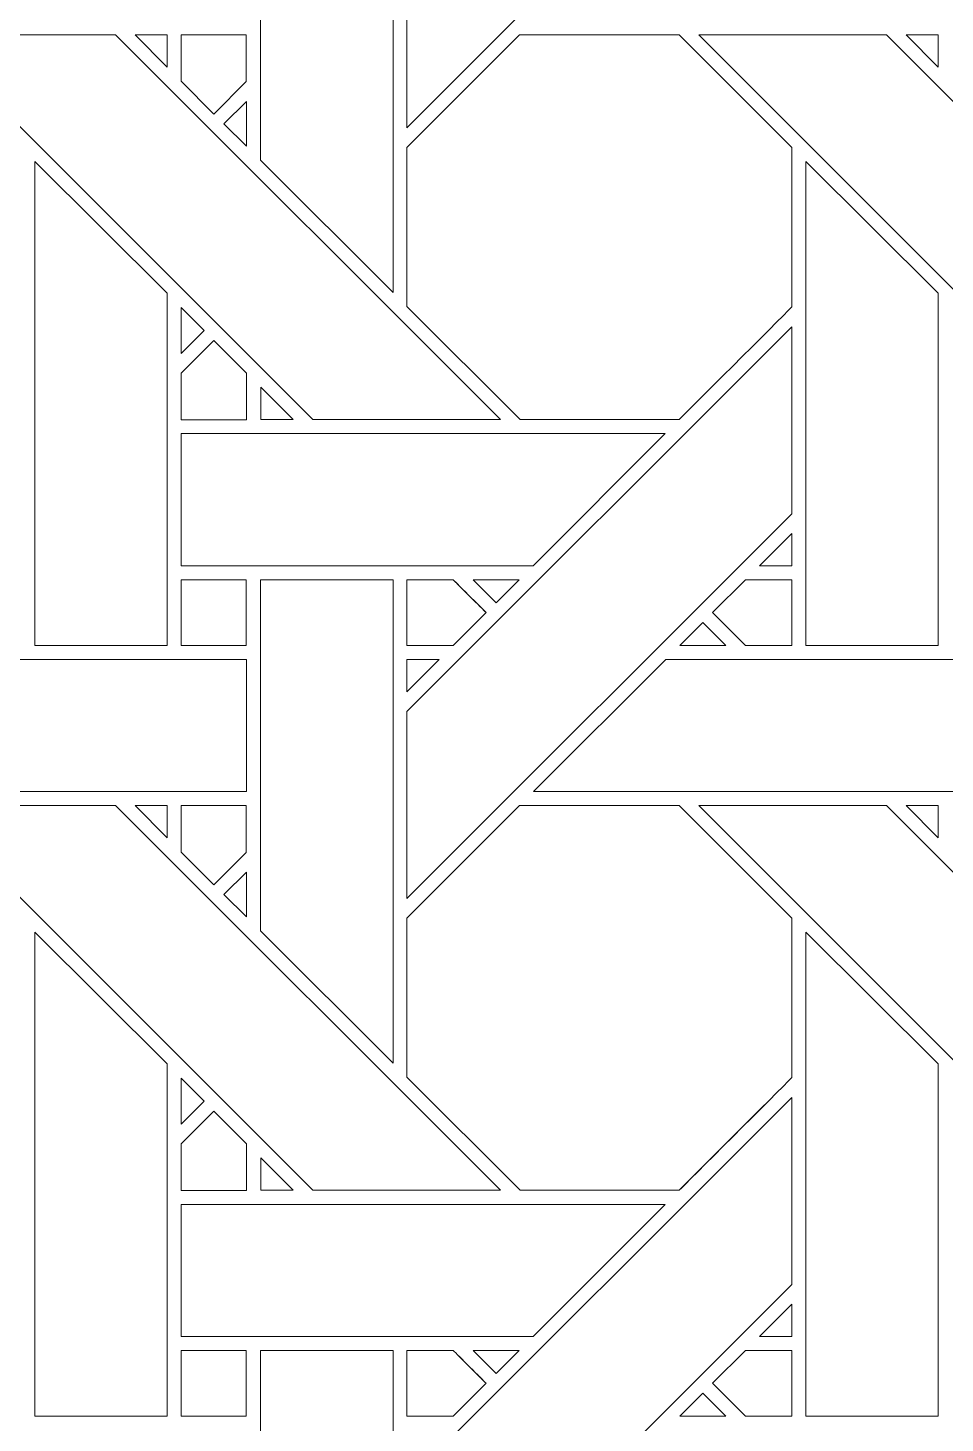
# Model space of a CAD drawing. Header units: inches. Extents: x 3.4 to 21.4, y 0.1 to 18.1.
# Drawn here: x 5.513 to 6.642, y 8.097 to 9.815 of the extents above; entities that cross this region are included whole.
import ezdxf

# ---------------------------------------------------------------- set-up
doc = ezdxf.new("R2010")
doc.units = ezdxf.units.IN
doc.header["$MEASUREMENT"] = 0
doc.layers.add('Design', color=7, linetype='Continuous', lineweight=0)

msp = doc.modelspace()

# ---------------------------------------------------------------- linework, layer by layer
at = {"layer": 'Design'}
for points, knots in [([(12.3829, 18.0948), (7.4123, 18.0948), (3.3829, 14.0653), (3.3829, 9.0948), (3.3829, 4.1242), (7.4123, 0.0948), (12.3829, 0.0948), (17.3534, 0.0948), (21.3829, 4.1242), (21.3829, 9.0948), (21.3829, 14.0653), (17.3534, 18.0948), (12.3829, 18.0948)], [0, 0, 0, 0, 1, 1, 1, 2, 2, 2, 3, 3, 3, 4, 4, 4, 4]), ([(12.3829, 17.2202), (7.8953, 17.2202), (4.2574, 13.5823), (4.2574, 9.0948), (4.2574, 4.6072), (7.8953, 0.9693), (12.3829, 0.9693), (16.8704, 0.9693), (20.5083, 4.6072), (20.5083, 9.0948), (20.5083, 13.5823), (16.8704, 17.2202), (12.3829, 17.2202)], [0, 0, 0, 0, 1, 1, 1, 2, 2, 2, 3, 3, 3, 4, 4, 4, 4]), ([(6.453, 10.1654), (6.453, 10.1654), (5.9793, 9.6917), (5.9793, 9.6917), (5.9793, 9.6917), (5.9793, 9.9218), (5.9793, 9.9218), (5.9793, 9.9218), (6.453, 10.3954), (6.453, 10.3954), (6.453, 10.3954), (6.453, 10.1654), (6.453, 10.1654)], [0, 0, 0, 0, 1, 1, 1, 2, 2, 2, 3, 3, 3, 4, 4, 4, 4]), ([(5.9622, 10.0839), (5.9622, 10.0839), (5.9622, 9.4888), (5.9622, 9.4888), (5.9622, 9.4888), (5.7992, 9.6517), (5.7992, 9.6517), (5.7992, 9.6517), (5.7992, 10.0839), (5.7992, 10.0839), (5.7992, 10.0839), (5.9622, 10.0839), (5.9622, 10.0839)], [0, 0, 0, 0, 1, 1, 1, 2, 2, 2, 3, 3, 3, 4, 4, 4, 4]), ([(5.6207, 9.8061), (5.6207, 9.8061), (6.0943, 9.3324), (6.0943, 9.3324), (6.0943, 9.3324), (5.8633, 9.3324), (5.8633, 9.3324), (5.8633, 9.3324), (5.3897, 9.8061), (5.3897, 9.8061), (5.3897, 9.8061), (5.6207, 9.8061), (5.6207, 9.8061)], [0, 0, 0, 0, 1, 1, 1, 2, 2, 2, 3, 3, 3, 4, 4, 4, 4]), ([(5.6842, 9.8061), (5.6842, 9.8061), (5.6842, 9.7662), (5.6842, 9.7662), (5.6842, 9.7662), (5.6448, 9.8061), (5.6448, 9.8061), (5.6448, 9.8061), (5.6842, 9.8061), (5.6842, 9.8061)], [0, 0, 0, 0, 1, 1, 1, 2, 2, 2, 3, 3, 3, 3]), ([(5.7816, 9.8061), (5.7816, 9.8061), (5.7816, 9.7485), (5.7816, 9.7485), (5.7816, 9.7485), (5.7416, 9.7085), (5.7416, 9.7085), (5.7416, 9.7085), (5.7014, 9.7489), (5.7014, 9.7489), (5.7014, 9.7489), (5.7014, 9.8061), (5.7014, 9.8061), (5.7014, 9.8061), (5.7816, 9.8061), (5.7816, 9.8061)], [0, 0, 0, 0, 1, 1, 1, 2, 2, 2, 3, 3, 3, 4, 4, 4, 5, 5, 5, 5]), ([(5.7418, 9.7085), (5.7418, 9.7085), (5.7014, 9.7489), (5.7014, 9.7489), (5.7014, 9.7489), (5.7014, 9.8061), (5.7014, 9.8061), (5.7014, 9.8061), (5.7816, 9.8061), (5.7816, 9.8061), (5.7816, 9.8061), (5.7816, 9.7485), (5.7816, 9.7485), (5.7816, 9.7485), (5.7418, 9.7085), (5.7418, 9.7085)], [0, 0, 0, 0, 1, 1, 1, 2, 2, 2, 3, 3, 3, 4, 4, 4, 5, 5, 5, 5]), ([(6.1179, 9.8061), (6.1179, 9.8061), (6.3142, 9.8061), (6.3142, 9.8061), (6.3142, 9.8061), (6.4529, 9.6673), (6.4529, 9.6673), (6.4529, 9.6673), (6.4529, 9.4711), (6.4529, 9.4711), (6.4351, 9.4532), (6.3232, 9.3414), (6.3142, 9.3324), (6.3142, 9.3324), (6.1185, 9.3324), (6.1185, 9.3324), (6.1185, 9.3324), (5.9792, 9.4717), (5.9792, 9.4717), (5.9792, 9.4717), (5.9792, 9.6673), (5.9792, 9.6673), (5.9792, 9.6673), (6.1179, 9.8061), (6.1179, 9.8061)], [0, 0, 0, 0, 1, 1, 1, 2, 2, 2, 3, 3, 3, 4, 4, 4, 5, 5, 5, 6, 6, 6, 7, 7, 7, 8, 8, 8, 8]), ([(6.1179, 9.8061), (6.1179, 9.8061), (6.3142, 9.8061), (6.3142, 9.8061), (6.3142, 9.8061), (6.4529, 9.6673), (6.4529, 9.6673), (6.4529, 9.6673), (6.4529, 9.4711), (6.4529, 9.4711), (6.4351, 9.4532), (6.3232, 9.3414), (6.3142, 9.3324), (6.3142, 9.3324), (6.1185, 9.3324), (6.1185, 9.3324), (6.1185, 9.3324), (5.9792, 9.4717), (5.9792, 9.4717), (5.9792, 9.4717), (5.9792, 9.6673), (5.9792, 9.6673), (5.9792, 9.6673), (6.1179, 9.8061), (6.1179, 9.8061)], [0, 0, 0, 0, 1, 1, 1, 2, 2, 2, 3, 3, 3, 4, 4, 4, 5, 5, 5, 6, 6, 6, 7, 7, 7, 8, 8, 8, 8]), ([(6.5694, 9.8061), (6.5694, 9.8061), (7.043, 9.3324), (7.043, 9.3324), (7.043, 9.3324), (6.812, 9.3324), (6.812, 9.3324), (6.812, 9.3324), (6.3385, 9.8061), (6.3385, 9.8061), (6.3385, 9.8061), (6.5694, 9.8061), (6.5694, 9.8061)], [0, 0, 0, 0, 1, 1, 1, 2, 2, 2, 3, 3, 3, 4, 4, 4, 4]), ([(6.633, 9.8061), (6.633, 9.8061), (6.633, 9.7662), (6.633, 9.7662), (6.633, 9.7662), (6.5935, 9.8061), (6.5935, 9.8061), (6.5935, 9.8061), (6.633, 9.8061), (6.633, 9.8061)], [0, 0, 0, 0, 1, 1, 1, 2, 2, 2, 3, 3, 3, 3]), ([(5.7817, 9.7242), (5.7817, 9.7242), (5.7817, 9.6691), (5.7817, 9.6691), (5.7817, 9.6691), (5.7539, 9.6964), (5.7539, 9.6964), (5.7539, 9.6964), (5.7817, 9.7242), (5.7817, 9.7242)], [0, 0, 0, 0, 1, 1, 1, 2, 2, 2, 3, 3, 3, 3]), ([(5.6841, 9.4881), (5.6841, 9.4881), (5.6841, 9.0544), (5.6841, 9.0544), (5.6841, 9.0544), (5.5214, 9.0544), (5.5214, 9.0544), (5.5214, 9.0544), (5.5214, 9.6502), (5.5214, 9.6502), (5.5214, 9.6502), (5.6841, 9.4881), (5.6841, 9.4881)], [0, 0, 0, 0, 1, 1, 1, 2, 2, 2, 3, 3, 3, 4, 4, 4, 4]), ([(6.6329, 9.4881), (6.6329, 9.4881), (6.6329, 9.0544), (6.6329, 9.0544), (6.6329, 9.0544), (6.4701, 9.0544), (6.4701, 9.0544), (6.4701, 9.0544), (6.4701, 9.6502), (6.4701, 9.6502), (6.4701, 9.6502), (6.6329, 9.4881), (6.6329, 9.4881)], [0, 0, 0, 0, 1, 1, 1, 2, 2, 2, 3, 3, 3, 4, 4, 4, 4]), ([(5.7015, 9.4138), (5.7015, 9.4138), (5.7015, 9.4706), (5.7015, 9.4706), (5.7015, 9.4706), (5.7296, 9.442), (5.7296, 9.442), (5.7296, 9.442), (5.7015, 9.4138), (5.7015, 9.4138)], [0, 0, 0, 0, 1, 1, 1, 2, 2, 2, 3, 3, 3, 3]), ([(5.9793, 8.9731), (5.9793, 8.9731), (6.453, 9.4467), (6.453, 9.4467), (6.453, 9.4467), (6.453, 9.2166), (6.453, 9.2166), (6.453, 9.2166), (5.9793, 8.743), (5.9793, 8.743), (5.9793, 8.743), (5.9793, 8.9731), (5.9793, 8.9731)], [0, 0, 0, 0, 1, 1, 1, 2, 2, 2, 3, 3, 3, 4, 4, 4, 4]), ([(5.7014, 9.3322), (5.7014, 9.3322), (5.7014, 9.3895), (5.7014, 9.3895), (5.7014, 9.3895), (5.7416, 9.4298), (5.7416, 9.4298), (5.7416, 9.4298), (5.782, 9.3895), (5.782, 9.3895), (5.782, 9.3895), (5.782, 9.3322), (5.782, 9.3322), (5.782, 9.3322), (5.7014, 9.3322), (5.7014, 9.3322)], [0, 0, 0, 0, 1, 1, 1, 2, 2, 2, 3, 3, 3, 4, 4, 4, 5, 5, 5, 5]), ([(5.7418, 9.4298), (5.7418, 9.4298), (5.782, 9.3895), (5.782, 9.3895), (5.782, 9.3895), (5.782, 9.3322), (5.782, 9.3322), (5.782, 9.3322), (5.7014, 9.3322), (5.7014, 9.3322), (5.7014, 9.3322), (5.7014, 9.3895), (5.7014, 9.3895), (5.7014, 9.3895), (5.7418, 9.4298), (5.7418, 9.4298)], [0, 0, 0, 0, 1, 1, 1, 2, 2, 2, 3, 3, 3, 4, 4, 4, 5, 5, 5, 5]), ([(5.7994, 9.3324), (5.7994, 9.3324), (5.7994, 9.3722), (5.7994, 9.3722), (5.7994, 9.3722), (5.8391, 9.3324), (5.8391, 9.3324), (5.8391, 9.3324), (5.7994, 9.3324), (5.7994, 9.3324)], [0, 0, 0, 0, 1, 1, 1, 2, 2, 2, 3, 3, 3, 3]), ([(5.7015, 9.1525), (5.7015, 9.1525), (5.7015, 9.3152), (5.7015, 9.3152), (5.7015, 9.3152), (6.2972, 9.3152), (6.2972, 9.3152), (6.2972, 9.3152), (6.1344, 9.1525), (6.1344, 9.1525), (6.1344, 9.1525), (5.7015, 9.1525), (5.7015, 9.1525)], [0, 0, 0, 0, 1, 1, 1, 2, 2, 2, 3, 3, 3, 4, 4, 4, 4]), ([(6.4132, 9.1525), (6.4132, 9.1525), (6.453, 9.1923), (6.453, 9.1923), (6.453, 9.1923), (6.453, 9.1525), (6.453, 9.1525), (6.453, 9.1525), (6.4132, 9.1525), (6.4132, 9.1525)], [0, 0, 0, 0, 1, 1, 1, 2, 2, 2, 3, 3, 3, 3]), ([(5.7014, 9.0544), (5.7014, 9.0544), (5.7014, 9.1352), (5.7014, 9.1352), (5.7014, 9.1352), (5.7816, 9.1352), (5.7816, 9.1352), (5.7816, 9.1352), (5.7816, 9.0544), (5.7816, 9.0544), (5.7816, 9.0544), (5.7014, 9.0544), (5.7014, 9.0544)], [0, 0, 0, 0, 1, 1, 1, 2, 2, 2, 3, 3, 3, 4, 4, 4, 4]), ([(5.7014, 9.1352), (5.7014, 9.1352), (5.7816, 9.1352), (5.7816, 9.1352), (5.7816, 9.1352), (5.7816, 9.0544), (5.7816, 9.0544), (5.7816, 9.0544), (5.7014, 9.0544), (5.7014, 9.0544), (5.7014, 9.0544), (5.7014, 9.1352), (5.7014, 9.1352)], [0, 0, 0, 0, 1, 1, 1, 2, 2, 2, 3, 3, 3, 4, 4, 4, 4]), ([(5.9622, 9.1352), (5.9622, 9.1352), (5.9622, 8.5401), (5.9622, 8.5401), (5.9622, 8.5401), (5.7992, 8.703), (5.7992, 8.703), (5.7992, 8.703), (5.7992, 9.1352), (5.7992, 9.1352), (5.7992, 9.1352), (5.9622, 9.1352), (5.9622, 9.1352)], [0, 0, 0, 0, 1, 1, 1, 2, 2, 2, 3, 3, 3, 4, 4, 4, 4]), ([(6.0363, 9.1352), (6.0414, 9.1301), (6.0722, 9.0993), (6.0766, 9.0948), (6.0766, 9.0948), (6.0362, 9.0544), (6.0362, 9.0544), (6.0362, 9.0544), (5.9792, 9.0544), (5.9792, 9.0544), (5.9792, 9.0544), (5.9792, 9.1352), (5.9792, 9.1352), (5.9792, 9.1352), (6.0363, 9.1352), (6.0363, 9.1352)], [0, 0, 0, 0, 1, 1, 1, 2, 2, 2, 3, 3, 3, 4, 4, 4, 5, 5, 5, 5]), ([(6.062, 9.1096), (6.062, 9.1096), (6.0766, 9.0948), (6.0766, 9.0948), (6.0766, 9.0948), (6.0362, 9.0544), (6.0362, 9.0544), (6.0362, 9.0544), (5.9792, 9.0544), (5.9792, 9.0544), (5.9792, 9.0544), (5.9792, 9.1352), (5.9792, 9.1352), (5.9792, 9.1352), (6.0363, 9.1352), (6.0363, 9.1352), (6.0419, 9.1296), (6.0524, 9.1192), (6.062, 9.1096)], [0, 0, 0, 0, 1, 1, 1, 2, 2, 2, 3, 3, 3, 4, 4, 4, 5, 5, 5, 6, 6, 6, 6]), ([(6.0607, 9.1352), (6.0607, 9.1352), (6.1172, 9.1352), (6.1172, 9.1352), (6.1172, 9.1352), (6.0889, 9.107), (6.0889, 9.107), (6.0889, 9.107), (6.0607, 9.1352), (6.0607, 9.1352)], [0, 0, 0, 0, 1, 1, 1, 2, 2, 2, 3, 3, 3, 3]), ([(6.3958, 9.0544), (6.3958, 9.0544), (6.3554, 9.0948), (6.3554, 9.0948), (6.3554, 9.0948), (6.3959, 9.1352), (6.3959, 9.1352), (6.3959, 9.1352), (6.4529, 9.1352), (6.4529, 9.1352), (6.4529, 9.1352), (6.4529, 9.0544), (6.4529, 9.0544), (6.4529, 9.0544), (6.3958, 9.0544), (6.3958, 9.0544)], [0, 0, 0, 0, 1, 1, 1, 2, 2, 2, 3, 3, 3, 4, 4, 4, 5, 5, 5, 5]), ([(6.3554, 9.0948), (6.3554, 9.0948), (6.3959, 9.1352), (6.3959, 9.1352), (6.3959, 9.1352), (6.4529, 9.1352), (6.4529, 9.1352), (6.4529, 9.1352), (6.4529, 9.0544), (6.4529, 9.0544), (6.4529, 9.0544), (6.3958, 9.0544), (6.3958, 9.0544), (6.3958, 9.0544), (6.3554, 9.0948), (6.3554, 9.0948)], [0, 0, 0, 0, 1, 1, 1, 2, 2, 2, 3, 3, 3, 4, 4, 4, 5, 5, 5, 5]), ([(6.3716, 9.0544), (6.3716, 9.0544), (6.3151, 9.0544), (6.3151, 9.0544), (6.3151, 9.0544), (6.3434, 9.0827), (6.3434, 9.0827), (6.3434, 9.0827), (6.3716, 9.0544), (6.3716, 9.0544)], [0, 0, 0, 0, 1, 1, 1, 2, 2, 2, 3, 3, 3, 3]), ([(5.3493, 9.0373), (5.3493, 9.0373), (5.7817, 9.0373), (5.7817, 9.0373), (5.7817, 9.0373), (5.7817, 8.8745), (5.7817, 8.8745), (5.7817, 8.8745), (5.1864, 8.8745), (5.1864, 8.8745), (5.1864, 8.8745), (5.3493, 9.0373), (5.3493, 9.0373)], [0, 0, 0, 0, 1, 1, 1, 2, 2, 2, 3, 3, 3, 4, 4, 4, 4]), ([(6.0191, 9.0373), (6.0191, 9.0373), (5.9793, 8.9975), (5.9793, 8.9975), (5.9793, 8.9975), (5.9793, 9.0373), (5.9793, 9.0373), (5.9793, 9.0373), (6.0191, 9.0373), (6.0191, 9.0373)], [0, 0, 0, 0, 1, 1, 1, 2, 2, 2, 3, 3, 3, 3]), ([(6.298, 9.0373), (6.298, 9.0373), (6.7304, 9.0373), (6.7304, 9.0373), (6.7304, 9.0373), (6.7304, 8.8745), (6.7304, 8.8745), (6.7304, 8.8745), (6.1351, 8.8745), (6.1351, 8.8745), (6.1351, 8.8745), (6.298, 9.0373), (6.298, 9.0373)], [0, 0, 0, 0, 1, 1, 1, 2, 2, 2, 3, 3, 3, 4, 4, 4, 4]), ([(5.6207, 8.8573), (5.6207, 8.8573), (6.0943, 8.3837), (6.0943, 8.3837), (6.0943, 8.3837), (5.8633, 8.3837), (5.8633, 8.3837), (5.8633, 8.3837), (5.3897, 8.8573), (5.3897, 8.8573), (5.3897, 8.8573), (5.6207, 8.8573), (5.6207, 8.8573)], [0, 0, 0, 0, 1, 1, 1, 2, 2, 2, 3, 3, 3, 4, 4, 4, 4]), ([(5.6842, 8.8573), (5.6842, 8.8573), (5.6842, 8.8175), (5.6842, 8.8175), (5.6842, 8.8175), (5.6448, 8.8573), (5.6448, 8.8573), (5.6448, 8.8573), (5.6842, 8.8573), (5.6842, 8.8573)], [0, 0, 0, 0, 1, 1, 1, 2, 2, 2, 3, 3, 3, 3]), ([(5.7014, 8.8001), (5.7014, 8.8001), (5.7014, 8.8573), (5.7014, 8.8573), (5.7014, 8.8573), (5.7816, 8.8573), (5.7816, 8.8573), (5.7816, 8.8573), (5.7816, 8.7997), (5.7816, 8.7997), (5.7816, 8.7997), (5.7417, 8.7598), (5.7417, 8.7598), (5.7417, 8.7598), (5.7014, 8.8001), (5.7014, 8.8001)], [0, 0, 0, 0, 1, 1, 1, 2, 2, 2, 3, 3, 3, 4, 4, 4, 5, 5, 5, 5]), ([(5.7417, 8.7598), (5.7417, 8.7598), (5.7014, 8.8001), (5.7014, 8.8001), (5.7014, 8.8001), (5.7014, 8.8573), (5.7014, 8.8573), (5.7014, 8.8573), (5.7816, 8.8573), (5.7816, 8.8573), (5.7816, 8.8573), (5.7816, 8.7997), (5.7816, 8.7997), (5.7816, 8.7997), (5.7417, 8.7598), (5.7417, 8.7598)], [0, 0, 0, 0, 1, 1, 1, 2, 2, 2, 3, 3, 3, 4, 4, 4, 5, 5, 5, 5]), ([(6.1179, 8.8573), (6.1179, 8.8573), (6.3142, 8.8573), (6.3142, 8.8573), (6.3142, 8.8573), (6.4529, 8.7186), (6.4529, 8.7186), (6.4529, 8.7186), (6.4529, 8.5224), (6.4529, 8.5224), (6.4351, 8.5045), (6.3232, 8.3927), (6.3142, 8.3837), (6.3142, 8.3837), (6.1185, 8.3837), (6.1185, 8.3837), (6.1185, 8.3837), (5.9792, 8.5229), (5.9792, 8.5229), (5.9792, 8.5229), (5.9792, 8.7186), (5.9792, 8.7186), (5.9792, 8.7186), (6.1179, 8.8573), (6.1179, 8.8573)], [0, 0, 0, 0, 1, 1, 1, 2, 2, 2, 3, 3, 3, 4, 4, 4, 5, 5, 5, 6, 6, 6, 7, 7, 7, 8, 8, 8, 8]), ([(5.9792, 8.7186), (5.9792, 8.7186), (6.1179, 8.8573), (6.1179, 8.8573), (6.1179, 8.8573), (6.3142, 8.8573), (6.3142, 8.8573), (6.3142, 8.8573), (6.4529, 8.7186), (6.4529, 8.7186), (6.4529, 8.7186), (6.4529, 8.5224), (6.4529, 8.5224), (6.4349, 8.5042), (6.323, 8.3925), (6.3142, 8.3837), (6.3142, 8.3837), (6.1185, 8.3837), (6.1185, 8.3837), (6.1185, 8.3837), (5.9792, 8.5229), (5.9792, 8.5229), (5.9792, 8.5229), (5.9792, 8.7186), (5.9792, 8.7186)], [0, 0, 0, 0, 1, 1, 1, 2, 2, 2, 3, 3, 3, 4, 4, 4, 5, 5, 5, 6, 6, 6, 7, 7, 7, 8, 8, 8, 8]), ([(6.5694, 8.8573), (6.5694, 8.8573), (7.043, 8.3837), (7.043, 8.3837), (7.043, 8.3837), (6.812, 8.3837), (6.812, 8.3837), (6.812, 8.3837), (6.3385, 8.8573), (6.3385, 8.8573), (6.3385, 8.8573), (6.5694, 8.8573), (6.5694, 8.8573)], [0, 0, 0, 0, 1, 1, 1, 2, 2, 2, 3, 3, 3, 4, 4, 4, 4]), ([(6.633, 8.8573), (6.633, 8.8573), (6.633, 8.8175), (6.633, 8.8175), (6.633, 8.8175), (6.5935, 8.8573), (6.5935, 8.8573), (6.5935, 8.8573), (6.633, 8.8573), (6.633, 8.8573)], [0, 0, 0, 0, 1, 1, 1, 2, 2, 2, 3, 3, 3, 3]), ([(5.7817, 8.7755), (5.7817, 8.7755), (5.7817, 8.7203), (5.7817, 8.7203), (5.7817, 8.7203), (5.7539, 8.7477), (5.7539, 8.7477), (5.7539, 8.7477), (5.7817, 8.7755), (5.7817, 8.7755)], [0, 0, 0, 0, 1, 1, 1, 2, 2, 2, 3, 3, 3, 3]), ([(5.6841, 8.5394), (5.6841, 8.5394), (5.6841, 8.1057), (5.6841, 8.1057), (5.6841, 8.1057), (5.5214, 8.1057), (5.5214, 8.1057), (5.5214, 8.1057), (5.5214, 8.7015), (5.5214, 8.7015), (5.5214, 8.7015), (5.6841, 8.5394), (5.6841, 8.5394)], [0, 0, 0, 0, 1, 1, 1, 2, 2, 2, 3, 3, 3, 4, 4, 4, 4]), ([(6.6329, 8.5394), (6.6329, 8.5394), (6.6329, 8.1057), (6.6329, 8.1057), (6.6329, 8.1057), (6.4701, 8.1057), (6.4701, 8.1057), (6.4701, 8.1057), (6.4701, 8.7015), (6.4701, 8.7015), (6.4701, 8.7015), (6.6329, 8.5394), (6.6329, 8.5394)], [0, 0, 0, 0, 1, 1, 1, 2, 2, 2, 3, 3, 3, 4, 4, 4, 4]), ([(5.7015, 8.4651), (5.7015, 8.4651), (5.7015, 8.5219), (5.7015, 8.5219), (5.7015, 8.5219), (5.7296, 8.4933), (5.7296, 8.4933), (5.7296, 8.4933), (5.7015, 8.4651), (5.7015, 8.4651)], [0, 0, 0, 0, 1, 1, 1, 2, 2, 2, 3, 3, 3, 3]), ([(5.9793, 8.0244), (5.9793, 8.0244), (6.453, 8.498), (6.453, 8.498), (6.453, 8.498), (6.453, 8.2679), (6.453, 8.2679), (6.453, 8.2679), (5.9793, 7.7943), (5.9793, 7.7943), (5.9793, 7.7943), (5.9793, 8.0244), (5.9793, 8.0244)], [0, 0, 0, 0, 1, 1, 1, 2, 2, 2, 3, 3, 3, 4, 4, 4, 4]), ([(5.7014, 8.3834), (5.7014, 8.3834), (5.7014, 8.4407), (5.7014, 8.4407), (5.7014, 8.4407), (5.7417, 8.4811), (5.7417, 8.4811), (5.7417, 8.4811), (5.782, 8.4407), (5.782, 8.4407), (5.782, 8.4407), (5.782, 8.3834), (5.782, 8.3834), (5.782, 8.3834), (5.7014, 8.3834), (5.7014, 8.3834)], [0, 0, 0, 0, 1, 1, 1, 2, 2, 2, 3, 3, 3, 4, 4, 4, 5, 5, 5, 5]), ([(5.7417, 8.4811), (5.7417, 8.4811), (5.782, 8.4407), (5.782, 8.4407), (5.782, 8.4407), (5.782, 8.3834), (5.782, 8.3834), (5.782, 8.3834), (5.7014, 8.3834), (5.7014, 8.3834), (5.7014, 8.3834), (5.7014, 8.4407), (5.7014, 8.4407), (5.7014, 8.4407), (5.7417, 8.4811), (5.7417, 8.4811)], [0, 0, 0, 0, 1, 1, 1, 2, 2, 2, 3, 3, 3, 4, 4, 4, 5, 5, 5, 5]), ([(5.7994, 8.3837), (5.7994, 8.3837), (5.7994, 8.4235), (5.7994, 8.4235), (5.7994, 8.4235), (5.8391, 8.3837), (5.8391, 8.3837), (5.8391, 8.3837), (5.7994, 8.3837), (5.7994, 8.3837)], [0, 0, 0, 0, 1, 1, 1, 2, 2, 2, 3, 3, 3, 3]), ([(5.7015, 8.2037), (5.7015, 8.2037), (5.7015, 8.3664), (5.7015, 8.3664), (5.7015, 8.3664), (6.2972, 8.3664), (6.2972, 8.3664), (6.2972, 8.3664), (6.1344, 8.2037), (6.1344, 8.2037), (6.1344, 8.2037), (5.7015, 8.2037), (5.7015, 8.2037)], [0, 0, 0, 0, 1, 1, 1, 2, 2, 2, 3, 3, 3, 4, 4, 4, 4]), ([(6.4132, 8.2038), (6.4132, 8.2038), (6.453, 8.2435), (6.453, 8.2435), (6.453, 8.2435), (6.453, 8.2038), (6.453, 8.2038), (6.453, 8.2038), (6.4132, 8.2038), (6.4132, 8.2038)], [0, 0, 0, 0, 1, 1, 1, 2, 2, 2, 3, 3, 3, 3]), ([(5.7014, 8.1057), (5.7014, 8.1057), (5.7014, 8.1865), (5.7014, 8.1865), (5.7014, 8.1865), (5.7816, 8.1865), (5.7816, 8.1865), (5.7816, 8.1865), (5.7816, 8.1057), (5.7816, 8.1057), (5.7816, 8.1057), (5.7014, 8.1057), (5.7014, 8.1057)], [0, 0, 0, 0, 1, 1, 1, 2, 2, 2, 3, 3, 3, 4, 4, 4, 4]), ([(5.7816, 8.1865), (5.7816, 8.1865), (5.7816, 8.1057), (5.7816, 8.1057), (5.7816, 8.1057), (5.7014, 8.1057), (5.7014, 8.1057), (5.7014, 8.1057), (5.7014, 8.1865), (5.7014, 8.1865), (5.7014, 8.1865), (5.7816, 8.1865), (5.7816, 8.1865)], [0, 0, 0, 0, 1, 1, 1, 2, 2, 2, 3, 3, 3, 4, 4, 4, 4]), ([(5.9622, 8.1865), (5.9622, 8.1865), (5.9622, 7.5914), (5.9622, 7.5914), (5.9622, 7.5914), (5.7992, 7.7543), (5.7992, 7.7543), (5.7992, 7.7543), (5.7992, 8.1865), (5.7992, 8.1865), (5.7992, 8.1865), (5.9622, 8.1865), (5.9622, 8.1865)], [0, 0, 0, 0, 1, 1, 1, 2, 2, 2, 3, 3, 3, 4, 4, 4, 4]), ([(6.0363, 8.1865), (6.0414, 8.1813), (6.0722, 8.1505), (6.0766, 8.1461), (6.0766, 8.1461), (6.0362, 8.1057), (6.0362, 8.1057), (6.0362, 8.1057), (5.9792, 8.1057), (5.9792, 8.1057), (5.9792, 8.1057), (5.9792, 8.1865), (5.9792, 8.1865), (5.9792, 8.1865), (6.0363, 8.1865), (6.0363, 8.1865)], [0, 0, 0, 0, 1, 1, 1, 2, 2, 2, 3, 3, 3, 4, 4, 4, 5, 5, 5, 5]), ([(6.0766, 8.1461), (6.0766, 8.1461), (6.0362, 8.1057), (6.0362, 8.1057), (6.0362, 8.1057), (5.9792, 8.1057), (5.9792, 8.1057), (5.9792, 8.1057), (5.9792, 8.1865), (5.9792, 8.1865), (5.9792, 8.1865), (6.0363, 8.1865), (6.0363, 8.1865), (6.0416, 8.1812), (6.0724, 8.1504), (6.0766, 8.1461)], [0, 0, 0, 0, 1, 1, 1, 2, 2, 2, 3, 3, 3, 4, 4, 4, 5, 5, 5, 5]), ([(6.0607, 8.1865), (6.0607, 8.1865), (6.1172, 8.1865), (6.1172, 8.1865), (6.1172, 8.1865), (6.0889, 8.1583), (6.0889, 8.1583), (6.0889, 8.1583), (6.0607, 8.1865), (6.0607, 8.1865)], [0, 0, 0, 0, 1, 1, 1, 2, 2, 2, 3, 3, 3, 3]), ([(6.3958, 8.1057), (6.3958, 8.1057), (6.3554, 8.1461), (6.3554, 8.1461), (6.3554, 8.1461), (6.3959, 8.1865), (6.3959, 8.1865), (6.3959, 8.1865), (6.4529, 8.1865), (6.4529, 8.1865), (6.4529, 8.1865), (6.4529, 8.1057), (6.4529, 8.1057), (6.4529, 8.1057), (6.3958, 8.1057), (6.3958, 8.1057)], [0, 0, 0, 0, 1, 1, 1, 2, 2, 2, 3, 3, 3, 4, 4, 4, 5, 5, 5, 5]), ([(6.3554, 8.1461), (6.3554, 8.1461), (6.3959, 8.1865), (6.3959, 8.1865), (6.3959, 8.1865), (6.4529, 8.1865), (6.4529, 8.1865), (6.4529, 8.1865), (6.4529, 8.1057), (6.4529, 8.1057), (6.4529, 8.1057), (6.3958, 8.1057), (6.3958, 8.1057), (6.3958, 8.1057), (6.3554, 8.1461), (6.3554, 8.1461)], [0, 0, 0, 0, 1, 1, 1, 2, 2, 2, 3, 3, 3, 4, 4, 4, 5, 5, 5, 5]), ([(6.3716, 8.1057), (6.3716, 8.1057), (6.3151, 8.1057), (6.3151, 8.1057), (6.3151, 8.1057), (6.3434, 8.1339), (6.3434, 8.1339), (6.3434, 8.1339), (6.3716, 8.1057), (6.3716, 8.1057)], [0, 0, 0, 0, 1, 1, 1, 2, 2, 2, 3, 3, 3, 3])]:
    msp.add_open_spline(points, degree=3, knots=knots, dxfattribs=at)

doc.saveas('drawing.dxf')
